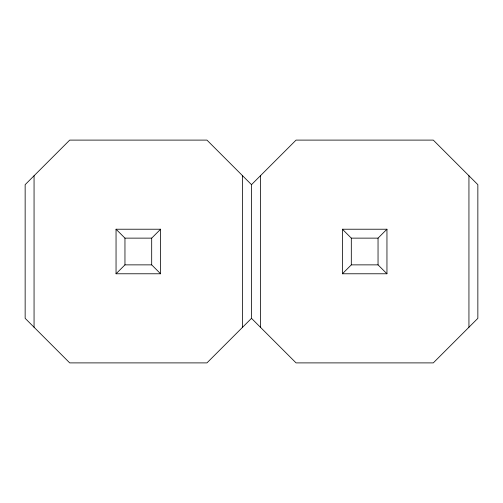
<?xml version="1.0" encoding="UTF-8"?>
<svg xmlns="http://www.w3.org/2000/svg" width="503" height="503" viewBox="0 0 503 503"><rect width="100%" height="100%" fill="white"/><g stroke="black" fill="none" stroke-linecap="round" stroke-linejoin="round"><path stroke-width="0.75" d="M116.048 273.777L124.958 264.867L151.692 264.867L160.602 273.777L160.602 229.223L116.048 229.223L116.048 273.777L160.602 273.777M116.048 229.223L124.958 238.133L151.692 238.133L160.602 229.223M251.5 184.664L296.06 140.104L433.29 140.104L477.85 184.664L477.85 318.336L433.29 362.896L296.06 362.896L251.5 318.336L251.5 184.664L206.94 140.104L69.71 140.104L25.15 184.664L25.15 318.336L69.71 362.896L206.94 362.896L251.5 318.336M342.398 273.777L351.308 264.867L378.042 264.867L386.952 273.777L386.952 229.223L342.398 229.223L342.398 273.777L386.952 273.777M342.398 229.223L351.308 238.133L378.042 238.133L386.952 229.223M468.941 175.754L468.941 327.246M378.042 238.133L378.042 264.867M351.308 238.133L351.308 264.867M260.409 175.754L260.409 327.246M242.591 175.754L242.591 327.246M151.692 238.133L151.692 264.867M124.958 238.133L124.958 264.867M34.059 175.754L34.059 327.246"/></g></svg>
